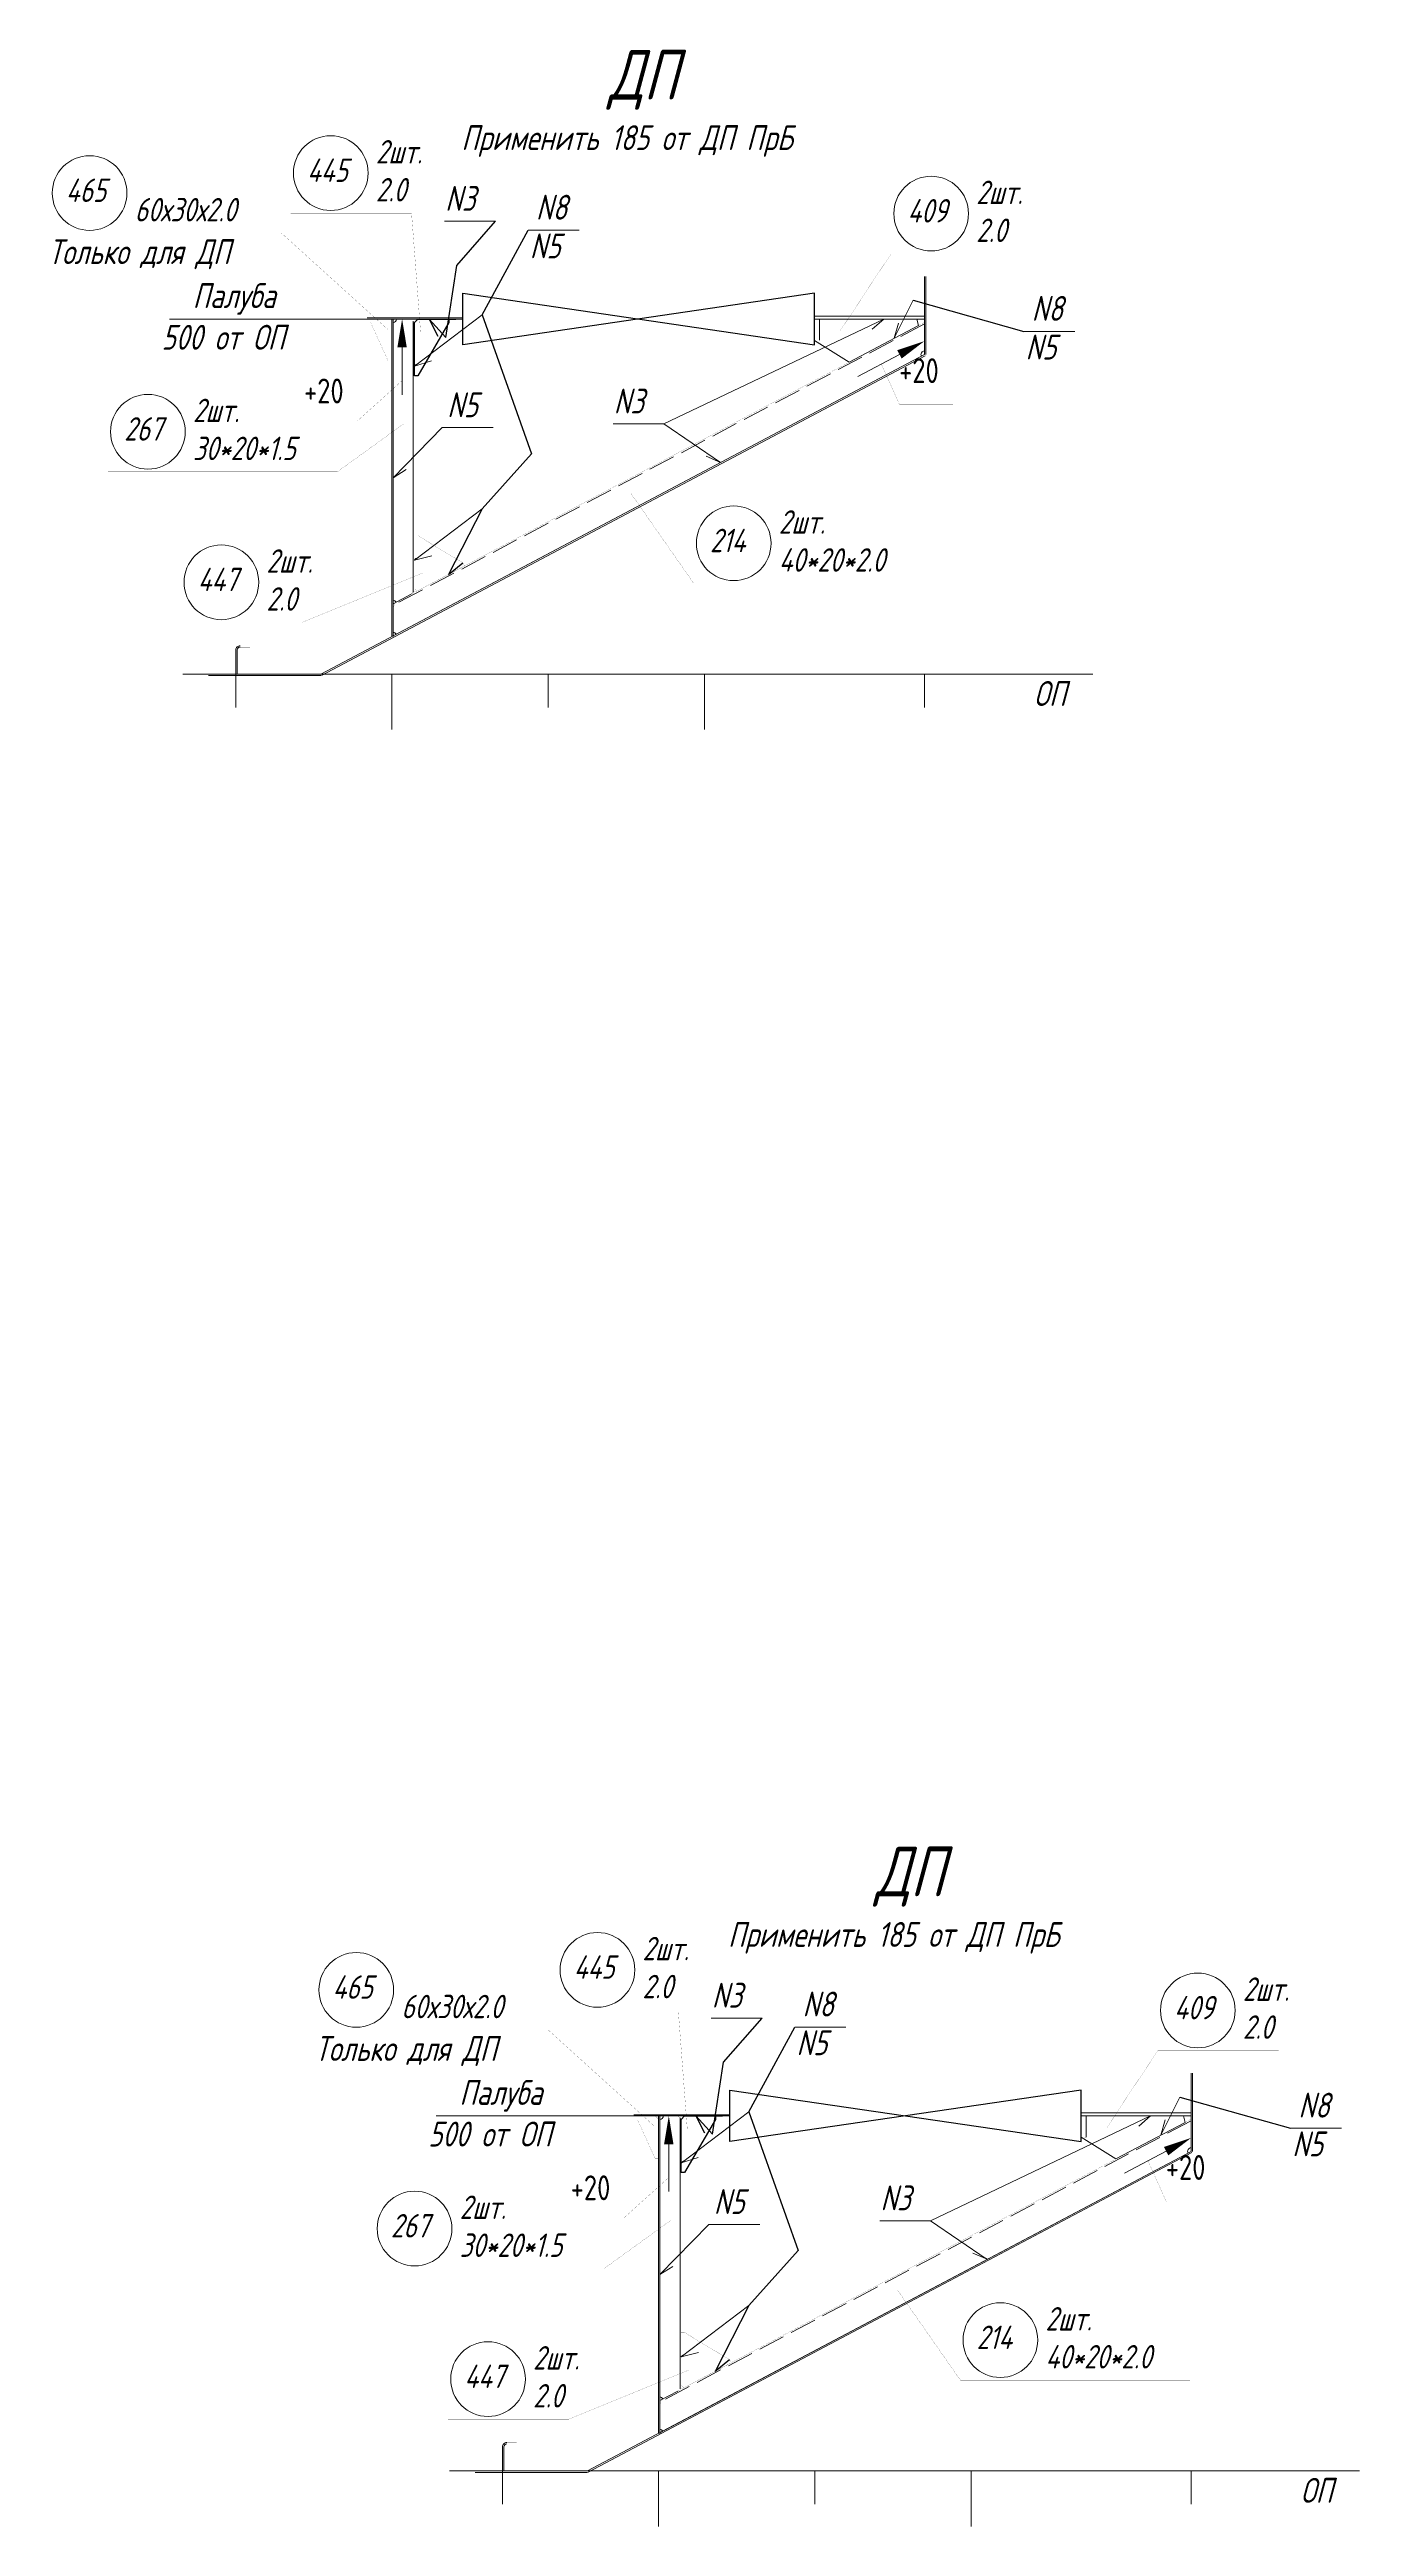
# Model space of a CAD drawing. Header units: millimetres. Extents: x 77380 to 135900, y -10260 to 17301.
# Drawn here: x 82694 to 84539, y -10260 to -6773 of the extents above; entities that cross this region are included whole.
import ezdxf

# ---------------------------------------------------------------- set-up
doc = ezdxf.new("R2010")
doc.units = ezdxf.units.MM
for name, pattern in [('K5LT32768', [0]), ('K5LT32769', [50, 37.5, -12.5]), ('K5LT32770', [0]), ('K5LT32772', [0]), ('K5LT32780', [0]), ('K5LT32781', [0]), ('K5LT32831', [0]), ('K5LT32835', [0]), ('K5LT_THIN', [0])]:
    doc.linetypes.add(name, pattern=pattern)
doc.styles.add('KTEXTSTYLE', font='GOST_AU.SHX', dxfattribs={"width": 0.96, "height": 5})

# ---------------------------------------------------------------- blocks, each defined once
blk = doc.blocks.new('U335')
blk.add_hatch(color=7).paths.add_polyline_path([(97989.8, 15320.1), (97996, 15308.3), (98028.2, 15332.9)])
at = {"color": 7, "linetype": 'K5LT32831', "lineweight": 9}
blk.add_line((97992.9, 15314.2), (97934.1, 15283), dxfattribs=at)
blk = doc.blocks.new('U336')
blk.add_hatch(color=7).paths.add_polyline_path([(97285.8, 15323.9), (97299.1, 15323.9), (97292.5, 15363.9)])
at = {"color": 7, "linetype": 'K5LT32831', "lineweight": 9}
blk.add_line((97292.5, 15323.9), (97292.5, 15257.4), dxfattribs=at)
blk = doc.blocks.new('U391')
at = {"color": 7, "linetype": 'K5LT_THIN', "lineweight": 18}
for p, q in [((97661.3, 15216.3), (97741.1, 15161.9)), ((97741.1, 15161.9), (97737.8, 15164.2))]:
    blk.add_line(p, q, dxfattribs=at)
at = {"color": 7, "linetype": 'K5LT32835', "lineweight": 18}
for p, q in [((97738.3, 15163.2), (97739.1, 15163.3)), ((97738.3, 15163.1), (97739.1, 15163.3)), ((97738.3, 15163.1), (97738.3, 15163.2)), ((97738.3, 15163.1), (97738.3, 15163.1)), ((97738.4, 15163.3), (97738.9, 15163.4)), ((97738.4, 15163.2), (97739, 15163.4)), ((97738.5, 15163), (97738.4, 15163.4)), ((97738.4, 15163.1), (97738.4, 15163.3)), ((97738.4, 15163.1), (97739.2, 15163.2)), ((97738.5, 15163.5), (97738.8, 15163.5)), ((97738.5, 15163.4), (97738.8, 15163.5)), ((97738.6, 15163), (97738.5, 15163.5)), ((97738.6, 15163), (97738.5, 15163.4)), ((97738.5, 15163), (97739.3, 15163.2)), ((97738.6, 15163.6), (97738.6, 15163.6)), ((97738.6, 15163.5), (97738.7, 15163.6)), ((97738.7, 15162.9), (97738.6, 15163.6)), ((97738.8, 15162.9), (97738.6, 15163.6)), ((97738.6, 15163), (97739.3, 15163.1)), ((97738.8, 15162.9), (97738.7, 15163.5)), ((97738.7, 15162.9), (97739.4, 15163.1)), ((97738.9, 15162.8), (97738.8, 15163.5)), ((97738.8, 15162.9), (97739.5, 15163)), ((97739, 15162.8), (97738.9, 15163.4)), ((97739.1, 15162.8), (97738.9, 15163.4)), ((97738.9, 15162.8), (97739.6, 15163)), ((97739.1, 15162.8), (97739, 15163.3)), ((97739, 15162.8), (97739.6, 15162.9)), ((97739.2, 15162.7), (97739.1, 15163.3)), ((97739.1, 15162.8), (97739.7, 15162.9)), ((97739.3, 15162.7), (97739.2, 15163.2)), ((97739.3, 15162.7), (97739.2, 15163.2)), ((97739.4, 15162.6), (97739.3, 15163.1)), ((97739.3, 15162.7), (97739.8, 15162.8)), ((97739.5, 15162.6), (97739.4, 15163.1)), ((97739.4, 15162.7), (97739.9, 15162.8)), ((97739.5, 15162.6), (97739.5, 15163)), ((97739.6, 15162.6), (97739.5, 15163)), ((97739.5, 15162.6), (97739.9, 15162.7)), ((97739.7, 15162.5), (97739.6, 15162.9)), ((97739.6, 15162.6), (97740, 15162.7)), ((97739.8, 15162.5), (97739.7, 15162.9)), ((97739.7, 15162.5), (97740.1, 15162.6)), ((97739.8, 15162.5), (97739.8, 15162.8)), ((97739.9, 15162.4), (97739.8, 15162.8)), ((97739.8, 15162.5), (97740.2, 15162.6)), ((97740, 15162.4), (97739.9, 15162.7)), ((97739.9, 15162.4), (97740.2, 15162.5)), ((97740, 15162.4), (97740, 15162.7)), ((97740, 15162.4), (97740.3, 15162.5)), ((97740.1, 15162.3), (97740.1, 15162.6)), ((97740.2, 15162.3), (97740.1, 15162.6)), ((97740.1, 15162.3), (97740.4, 15162.4)), ((97740.2, 15162.3), (97740.2, 15162.5)), ((97740.2, 15162.3), (97740.5, 15162.4)), ((97740.3, 15162.3), (97740.3, 15162.5)), ((97740.4, 15162.2), (97740.3, 15162.4)), ((97740.3, 15162.3), (97740.5, 15162.3)), ((97740.5, 15162.2), (97740.4, 15162.4)), ((97740.4, 15162.2), (97740.6, 15162.3)), ((97740.5, 15162.2), (97740.5, 15162.3)), ((97740.5, 15162.2), (97740.7, 15162.2)), ((97740.6, 15162.1), (97740.6, 15162.3)), ((97740.6, 15162.1), (97740.8, 15162.2)), ((97740.7, 15162.1), (97740.6, 15162.2)), ((97740.7, 15162.1), (97740.7, 15162.2)), ((97740.7, 15162.1), (97740.8, 15162.1)), ((97740.8, 15162), (97740.9, 15162.1)), ((97740.8, 15162), (97740.8, 15162.1)), ((97740.9, 15162), (97740.9, 15162.1)), ((97740.9, 15162), (97741, 15162)), ((97741, 15162), (97740.9, 15162)), ((97741, 15162), (97741, 15162)), ((97741, 15161.9), (97741.1, 15161.9))]:
    blk.add_line(p, q, dxfattribs=at)
at = {"color": 7, "linetype": 'K5LT32835', "const_width": 0.18}
blk.add_lwpolyline([(97738.6, 15163.6), (97741.1, 15161.9), (97738.3, 15163.1)], close=True, dxfattribs=at)
blk = doc.blocks.new('U405')
at = {"color": 7, "linetype": 'K5LT_THIN', "lineweight": 18}
for p, q in [((96119.5, 15179.2), (96192.8, 15084.7)), ((96192.8, 15084.7), (96190.3, 15087.9))]:
    blk.add_line(p, q, dxfattribs=at)
at = {"color": 7, "linetype": 'K5LT32835', "lineweight": 18}
for p, q in [((96190.5, 15086.8), (96191.3, 15086.7)), ((96190.5, 15086.7), (96190.5, 15086.8)), ((96190.5, 15086.7), (96191.3, 15086.6)), ((96190.5, 15086.7), (96190.5, 15086.7)), ((96190.6, 15086.9), (96191.1, 15086.8)), ((96190.6, 15086.6), (96190.6, 15086.9)), ((96190.6, 15086.6), (96190.7, 15086.9)), ((96190.6, 15086.8), (96191.2, 15086.7)), ((96190.6, 15086.6), (96191.4, 15086.5)), ((96190.7, 15086.5), (96190.7, 15087)), ((96190.7, 15086.5), (96190.8, 15087)), ((96190.7, 15086.9), (96191.1, 15086.9)), ((96190.7, 15086.6), (96191.4, 15086.5)), ((96190.7, 15086.5), (96191.5, 15086.4)), ((96190.8, 15086.4), (96190.9, 15087.1)), ((96190.8, 15087), (96191, 15087)), ((96190.8, 15086.4), (96191.5, 15086.3)), ((96190.9, 15087.1), (96190.9, 15087.1)), ((96190.9, 15086.4), (96191, 15087.1)), ((96190.9, 15087), (96191, 15087)), ((96190.9, 15086.3), (96191, 15087)), ((96190.9, 15086.3), (96191.6, 15086.2)), ((96191, 15086.3), (96191.1, 15086.9)), ((96191, 15086.2), (96191.1, 15086.9)), ((96191, 15086.3), (96191.6, 15086.2)), ((96191.1, 15086.2), (96191.2, 15086.8)), ((96191.1, 15086.2), (96191.7, 15086.1)), ((96191.2, 15086.1), (96191.2, 15086.7)), ((96191.2, 15086.1), (96191.3, 15086.6)), ((96191.2, 15086.1), (96191.8, 15086)), ((96191.3, 15086), (96191.3, 15086.6)), ((96191.3, 15086), (96191.4, 15086.5)), ((96191.3, 15086), (96191.8, 15086)), ((96191.3, 15086), (96191.9, 15085.9)), ((96191.4, 15085.9), (96191.4, 15086.4)), ((96191.4, 15085.9), (96191.5, 15086.4)), ((96191.4, 15085.9), (96191.9, 15085.8)), ((96191.5, 15085.8), (96191.6, 15086.3)), ((96191.5, 15085.8), (96192, 15085.8)), ((96191.6, 15085.8), (96191.6, 15086.2)), ((96191.6, 15085.7), (96191.7, 15086.1)), ((96191.6, 15085.7), (96192, 15085.7)), ((96191.7, 15085.7), (96191.7, 15086.1)), ((96191.7, 15085.6), (96191.8, 15086)), ((96191.7, 15085.7), (96192.1, 15085.6)), ((96191.8, 15085.6), (96191.8, 15085.9)), ((96191.8, 15085.5), (96191.9, 15085.9)), ((96191.8, 15085.6), (96192.1, 15085.5)), ((96191.9, 15085.5), (96191.9, 15085.8)), ((96191.9, 15085.5), (96192.2, 15085.5)), ((96191.9, 15085.4), (96192.2, 15085.4)), ((96192, 15085.4), (96192, 15085.7)), ((96192, 15085.4), (96192.1, 15085.6)), ((96192, 15085.4), (96192.3, 15085.3)), ((96192.1, 15085.3), (96192.1, 15085.6)), ((96192.1, 15085.3), (96192.2, 15085.5)), ((96192.1, 15085.3), (96192.4, 15085.3)), ((96192.2, 15085.2), (96192.2, 15085.4)), ((96192.2, 15085.2), (96192.3, 15085.4)), ((96192.2, 15085.2), (96192.4, 15085.2)), ((96192.3, 15085.1), (96192.3, 15085.3)), ((96192.3, 15085.1), (96192.5, 15085.1)), ((96192.4, 15085.1), (96192.4, 15085.2)), ((96192.4, 15085), (96192.4, 15085.2)), ((96192.4, 15085.1), (96192.5, 15085)), ((96192.5, 15085), (96192.5, 15085.1)), ((96192.5, 15085), (96192.6, 15085)), ((96192.5, 15084.9), (96192.5, 15085)), ((96192.6, 15084.9), (96192.6, 15084.9)), ((96192.6, 15084.9), (96192.6, 15084.9)), ((96192.6, 15084.8), (96192.7, 15084.8)), ((96192.7, 15084.8), (96192.7, 15084.9)), ((96192.7, 15084.8), (96192.7, 15084.8)), ((96192.7, 15084.8), (96192.7, 15084.8))]:
    blk.add_line(p, q, dxfattribs=at)
at = {"color": 7, "linetype": 'K5LT32835', "const_width": 0.18}
blk.add_lwpolyline([(96190.9, 15087.1), (96192.8, 15084.7), (96190.5, 15086.7)], close=True, dxfattribs=at)

msp = doc.modelspace()

# ---------------------------------------------------------------- linework, layer by layer
at = {"color": 7, "linetype": 'K5LT32780', "lineweight": 18}
for p, q in [((83250.538, -7014.861), (83322.219, -7014.861)), ((83440.162, -7027.613), (83368.48, -7027.613)), ((82863.257, -7152.527), (83141.629, -7152.527)), ((84138.384, -7169.997), (84066.702, -7169.997)), ((83247.344, -7305.415), (83319.025, -7305.415)), ((83487.981, -7300.181), (83559.663, -7300.181)), ((83626.112, -9544.564), (83697.793, -9544.564)), ((83815.736, -9557.317), (83744.055, -9557.317)), ((83238.831, -9682.231), (83517.203, -9682.231)), ((84513.958, -9699.7), (84442.276, -9699.7)), ((83863.556, -9829.884), (83935.237, -9829.884)), ((83622.918, -9835.118), (83694.6, -9835.118))]:
    msp.add_line(p, q, dxfattribs=at)
at = {"color": 7}
for p, q in [((83267.838, -7076.982), (83322.219, -7014.861)), ((83303.777, -7146.779), (83368.48, -7027.613)), ((83252.353, -7178.378), (83267.838, -7076.982)), ((83303.777, -7146.779), (83373.242, -7342.335)), ((83910.835, -7126.053), (84066.702, -7169.997)), ((83228.797, -7152.527), (83252.353, -7178.378)), ((83228.797, -7152.527), (83241.152, -7176.66)), ((83373.242, -7342.335), (83303.501, -7419.771)), ((83303.501, -7419.771), (83256.047, -7512.274)), ((83256.244, -7512.094), (83276.503, -7495.795)), ((83643.412, -9606.685), (83697.793, -9544.564)), ((83679.351, -9676.482), (83744.055, -9557.317)), ((83627.927, -9708.081), (83643.412, -9606.685)), ((84286.409, -9655.756), (84442.276, -9699.7)), ((83604.371, -9682.231), (83627.927, -9708.081)), ((83604.371, -9682.231), (83616.726, -9706.363)), ((83679.351, -9676.482), (83748.817, -9872.039)), ((83748.817, -9872.039), (83679.075, -9949.474)), ((83679.075, -9949.474), (83631.621, -10041.977)), ((83631.818, -10041.797), (83652.077, -10025.499))]:
    msp.add_line(p, q, dxfattribs=at)
at = {"color": 3, "linetype": 'K5LT32768', "lineweight": 18, "true_color": 0x00ff00}
for p, q in [((83926.628, -7202.527), (83926.628, -7092.527)), ((83928.627, -7202.527), (83928.627, -7092.527)), ((83926.628, -7148.528), (83771.626, -7148.528)), ((83276.628, -7151.027), (83141.629, -7151.027)), ((83276.628, -7152.527), (83141.629, -7152.527)), ((83176.628, -7599.585), (83176.628, -7152.527)), ((83178.126, -7599.585), (83178.126, -7152.527)), ((83178.126, -7152.527), (83178.126, -7553.533)), ((83203.627, -7152.527), (83178.126, -7152.527)), ((83206.681, -7536.977), (83206.681, -7155.582)), ((83926.628, -7152.527), (83771.626, -7152.527)), ((83926.628, -7202.527), (83076.628, -7652.527)), ((83927.565, -7204.294), (83077.565, -7654.294)), ((83178.126, -7598.792), (83926.628, -7202.527)), ((83178.126, -7553.533), (83203.627, -7540.032)), ((83178.126, -7560.322), (83178.126, -7598.792)), ((82956.627, -7652.527), (82956.627, -7618.454)), ((82958.628, -7652.527), (82958.628, -7618.454)), ((83076.628, -7652.527), (82918.069, -7652.527)), ((83076.628, -7654.528), (82918.069, -7654.528)), ((84302.202, -9732.231), (84302.202, -9622.23)), ((84304.201, -9732.231), (84304.201, -9622.23)), ((83652.202, -9680.731), (83517.203, -9680.731)), ((83652.202, -9682.231), (83517.203, -9682.231)), ((83552.202, -10129.289), (83552.202, -9682.231)), ((83553.7, -10129.289), (83553.7, -9682.231)), ((83553.7, -9682.231), (83553.7, -10083.236)), ((83579.201, -9682.231), (83553.7, -9682.231)), ((83582.256, -10066.681), (83582.256, -9685.286)), ((84302.202, -9678.231), (84147.2, -9678.231)), ((84302.202, -9682.231), (84147.2, -9682.231)), ((84302.202, -9732.231), (83452.202, -10182.231)), ((84303.139, -9733.998), (83453.139, -10183.998)), ((83553.7, -10128.495), (84302.202, -9732.231)), ((83553.7, -10083.236), (83579.201, -10069.735)), ((83553.7, -10090.025), (83553.7, -10128.495)), ((83452.202, -10182.231), (83293.643, -10182.231)), ((83332.201, -10182.23), (83332.201, -10148.157)), ((83334.203, -10182.23), (83334.203, -10148.157)), ((83452.202, -10184.231), (83293.643, -10184.231))]:
    msp.add_line(p, q, dxfattribs=at)
at = {"color": 7, "linetype": 'K5LT_THIN'}
for p, q in [((83771.626, -7116.379), (83276.626, -7188.681)), ((83276.626, -7188.681), (83276.626, -7116.379)), ((83276.626, -7116.379), (83771.626, -7188.681)), ((83771.626, -7188.681), (83771.626, -7116.379)), ((84147.2, -9646.083), (83652.2, -9718.384)), ((83652.2, -9718.384), (83652.2, -9646.083)), ((83652.2, -9646.083), (84147.2, -9718.384)), ((84147.2, -9718.384), (84147.2, -9646.083))]:
    msp.add_line(p, q, dxfattribs=at)
at = {"color": 7, "linetype": 'K5LT_THIN', "lineweight": 18}
for p, q in [((83910.835, -7126.053), (83883.947, -7179.592)), ((83559.663, -7300.181), (83869.332, -7152.527)), ((83771.626, -7182.559), (83820.686, -7213.262)), ((83869.332, -7152.527), (83852.793, -7167.035)), ((83883.959, -7179.548), (83889.925, -7158.372)), ((83208.404, -7218.912), (83232.425, -7211.348)), ((83247.344, -7305.415), (83178.126, -7376.056)), ((83639.442, -7354.526), (83619.24, -7345.816)), ((83178.126, -7376.056), (83196.804, -7364.432)), ((83208.128, -7491.903), (83232.741, -7485.766)), ((84286.409, -9655.756), (84259.521, -9709.296)), ((83935.237, -9829.884), (84244.906, -9682.231)), ((84244.906, -9682.231), (84228.368, -9696.739)), ((84259.533, -9709.252), (84265.499, -9688.076)), ((84147.2, -9712.263), (84196.26, -9742.965)), ((83583.978, -9748.615), (83608, -9741.052)), ((83622.918, -9835.118), (83553.7, -9905.76)), ((83553.7, -9905.76), (83572.378, -9894.135)), ((84015.016, -9884.23), (83994.814, -9875.519)), ((83583.702, -10021.607), (83608.315, -10015.469))]:
    msp.add_line(p, q, dxfattribs=at)
at = {"color": 3, "linetype": 'K5LT32769', "lineweight": 18, "true_color": 0x00ff00}
for p, q in [((83926.628, -7159.448), (83179.823, -7554.816)), ((84302.202, -9689.151), (83555.397, -10084.519))]:
    msp.add_line(p, q, dxfattribs=at)
at = {"color": 2, "linetype": 'K5LT32770', "true_color": 0xffff00}
for p, q in [((83208.128, -7157.528), (83213.127, -7152.527)), ((83208.128, -7232.528), (83208.128, -7157.528)), ((83213.127, -7152.527), (83266.627, -7152.527)), ((83213.127, -7232.528), (83208.128, -7232.528)), ((83583.702, -9687.231), (83588.701, -9682.231)), ((83583.702, -9762.231), (83583.702, -9687.231)), ((83588.701, -9682.231), (83642.201, -9682.231)), ((83588.701, -9762.231), (83583.702, -9762.231))]:
    msp.add_line(p, q, dxfattribs=at)
at = {"color": 2, "linetype": 'K5LT_THIN', "true_color": 0xffff00}
for p, q in [((83256.627, -7157.528), (83213.127, -7232.528)), ((83256.627, -7152.528), (83256.627, -7157.528)), ((83213.127, -7232.528), (83208.128, -7232.528)), ((83213.127, -7232.528), (83208.128, -7232.528)), ((83632.201, -9687.231), (83588.701, -9762.231)), ((83632.201, -9682.231), (83632.201, -9687.231)), ((83588.701, -9762.231), (83583.702, -9762.231)), ((83588.701, -9762.231), (83583.702, -9762.231))]:
    msp.add_line(p, q, dxfattribs=at)
at = {"color": 2, "linetype": 'K5LT32770', "lineweight": 18, "true_color": 0xffff00}
for p, q in [((83778.627, -7182.528), (83778.627, -7152.527)), ((83778.627, -7152.527), (83915.626, -7152.527)), ((83917.946, -7161.872), (83820.686, -7213.262)), ((83915.626, -7152.527), (83917.946, -7161.872)), ((83820.686, -7213.262), (83820.64, -7213.173)), ((84154.201, -9712.231), (84154.201, -9682.231)), ((84154.201, -9682.231), (84291.2, -9682.231)), ((84293.52, -9691.575), (84196.26, -9742.965)), ((84291.2, -9682.231), (84293.52, -9691.575)), ((84196.26, -9742.965), (84196.214, -9742.877))]:
    msp.add_line(p, q, dxfattribs=at)
at = {"color": 1, "linetype": 'K5LT32781', "lineweight": 0, "true_color": 0xff0000}
for p, q in [((82881.897, -7652.527), (84163.63, -7652.527)), ((82956.626, -7652.527), (82956.626, -7699.402)), ((83176.626, -7652.527), (83176.626, -7730.652)), ((83396.626, -7652.528), (83396.626, -7699.403)), ((83616.626, -7652.528), (83616.626, -7730.653)), ((83926.626, -7652.528), (83926.626, -7699.403)), ((83257.472, -10182.231), (84539.204, -10182.231)), ((83332.2, -10182.231), (83332.2, -10229.106)), ((83552.2, -10182.231), (83552.2, -10260.356)), ((83772.2, -10182.231), (83772.2, -10229.106)), ((83992.2, -10182.231), (83992.2, -10260.356)), ((84302.2, -10182.231), (84302.2, -10229.106))]:
    msp.add_line(p, q, dxfattribs=at)
at = {"color": 1, "linetype": 'K5LT32772', "true_color": 0xff0000, "const_width": 0.18}
for points in [[(83217.13, -7173.982), (83204.192, -7003.438), (83034.086, -7003.438)], [(83170.334, -7166.921), (83020.953, -7031.562), (82694.392, -7031.562)], [(84049.725, -7060.515), (83879.619, -7060.515), (83807.575, -7169.572)], [(83776.628, -7152.527), (83776.628, -7182.528), (83778.627, -7182.528), (83778.627, -7152.527)], [(82776.503, -7367.61), (83099.73, -7367.61), (83192.935, -7300.181)], [(83924.784, -7524.658), (83601.557, -7524.658), (83513.174, -7398.16)], [(83219.941, -7510.097), (83050.083, -7579.591), (82879.977, -7579.591)], [(82962.626, -7612.454), (82976.555, -7612.454), (82976.555, -7614.454), (82962.626, -7614.454)], [(83592.704, -9703.686), (83579.766, -9533.142), (83409.66, -9533.142)], [(83545.909, -9696.624), (83396.527, -9561.266), (83069.966, -9561.266)], [(84425.299, -9590.218), (84255.193, -9590.218), (84183.149, -9699.275)], [(84152.202, -9682.231), (84152.202, -9712.231), (84154.201, -9712.231), (84154.201, -9682.231)], [(83152.078, -9897.313), (83475.305, -9897.313), (83568.509, -9829.884)], [(84300.358, -10054.361), (83977.131, -10054.361), (83888.749, -9927.863)], [(83595.515, -10039.8), (83425.657, -10109.294), (83255.551, -10109.294)], [(83338.2, -10142.157), (83352.129, -10142.157), (83352.129, -10144.157), (83338.2, -10144.157)]]:
    msp.add_lwpolyline(points, dxfattribs=at)
at = {"color": 2, "linetype": 'K5LT32770', "true_color": 0xffff00, "const_width": 0.18}
for points in [[(83171.631, -7152.527), (83146.631, -7152.527), (83146.631, -7157.526), (83171.631, -7212.526), (83176.63, -7212.526), (83176.63, -7157.526), (83171.631, -7152.527)], [(83208.128, -7532.627), (83208.128, -7457.627), (83213.127, -7457.627), (83276.503, -7495.795), (83278.84, -7500.214), (83212.547, -7535.289), (83208.128, -7532.627)], [(83547.205, -9682.231), (83522.205, -9682.231), (83522.205, -9687.23), (83547.205, -9742.23), (83552.204, -9742.23), (83552.204, -9687.23), (83547.205, -9682.231)], [(83583.702, -10062.33), (83583.702, -9987.33), (83588.701, -9987.33), (83652.077, -10025.499), (83654.414, -10029.918), (83588.121, -10064.993), (83583.702, -10062.33)]]:
    msp.add_lwpolyline(points, dxfattribs=at)
at = {"color": 3, "linetype": 'K5LT32768', "true_color": 0x00ff00, "const_width": 0.18}
for points in [[(83926.628, -7197.527), (83926.628, -7157.185), (83180.653, -7552.113), (83178.126, -7560.321)], [(83203.627, -7540.032), (83208.183, -7535.477), (83208.183, -7157.082), (83203.627, -7152.527)], [(84302.202, -9727.231), (84302.202, -9686.888), (83556.227, -10081.816), (83553.7, -10090.025)], [(83579.201, -10069.735), (83583.757, -10065.181), (83583.757, -9686.786), (83579.201, -9682.231)]]:
    msp.add_lwpolyline(points, dxfattribs=at)
at = {"color": 7, "linetype": 'K5LT32780', "const_width": 0.18}
for points in [[(83966.583, -7273.373), (83891.566, -7273.373), (83865.757, -7215.808)], [(83066.843, -7296.243), (83127.744, -7296.243), (83190.876, -7239.276)], [(84342.157, -9803.076), (84267.14, -9803.076), (84241.331, -9745.511)], [(83442.417, -9825.946), (83503.318, -9825.946), (83566.451, -9768.98)]]:
    msp.add_lwpolyline(points, dxfattribs=at)
at = {"color": 1, "linetype": 'K5LT32772', "lineweight": 18, "true_color": 0xff0000}
for centre in [(83090.446, -6947.078), (82750.752, -6975.202), (83935.979, -7004.155), (82832.863, -7311.25), (83657.917, -7468.298), (82936.337, -7523.231), (83466.02, -9476.781), (83126.326, -9504.906), (84311.553, -9533.858), (83208.438, -9840.953), (84033.492, -9998.002), (83311.911, -10052.934)]:
    msp.add_circle(centre, 52.603, dxfattribs=at)
at = {"color": 3, "linetype": 'K5LT32768', "lineweight": 18, "true_color": 0x00ff00}
for centre, radius, start, end in [((83178.126, -7152.526), 5.002, 269.999908, 359.982605), ((83926.628, -7202.527), 5, 90.000305, 207.897171), ((83178.126, -7553.531), 4.999, 27.903595, 90.011909), ((83178.126, -7598.792), 5.001, 27.893583, 89.992882), ((82962.626, -7618.454), 6, 89.998352, 180.001648), ((82962.626, -7618.452), 3.998, 90.005737, 180.027054), ((83553.7, -9682.229), 5.002, 269.999908, 359.982605), ((84302.202, -9732.231), 5, 90.000305, 207.897171), ((83553.7, -10083.235), 4.999, 27.903595, 90.011909), ((83338.2, -10148.157), 6, 89.998352, 180.001648), ((83338.2, -10148.156), 3.998, 90.005737, 180.027054), ((83553.7, -10128.495), 5.001, 27.893583, 89.992882)]:
    msp.add_arc(centre, radius, start, end, dxfattribs=at)

# ---------------------------------------------------------------- block references
for p, rotation in [((69259.74, 89145.146), 269.3239286073911), ((69259.464, 88872.154), 269.3239286073911), ((69635.314, 86615.442), 269.3239286073904), ((69635.039, 86342.451), 269.3239286073904)]:
    msp.add_blockref('U405', p, dxfattribs=dict(rotation=rotation))
for name, p in [('U336', (-14101.603, -22516.473)), ('U335', (-14101.603, -22516.473)), ('U391', (-14101.603, -22516.473)), ('U336', (-13726.028, -25046.177)), ('U335', (-13726.028, -25046.177)), ('U391', (-13726.028, -25046.177))]:
    msp.add_blockref(name, p)

# ---------------------------------------------------------------- texts
at = {"color": 7, "char_height": 2.5, "attachment_point": 1, "style": 'KTEXTSTYLE'}
for s, insert in [('\\H3.5;\\W0.965;\\Q15;\\Q15;\\H70.00;ДП', (83481.634, -6773.611)), ('\\H3.5;\\W0.965;\\Q15;\\Q15;\\H33.00;2шт.', (83153.851, -6900.557)), ('\\H3.5;\\W0.965;\\Q15;\\Q15;\\H35.00;Применить 185 от ДП ПрБ', (83274.299, -6879.718)), ('\\H3.5;\\W0.965;\\Q15;\\Q15;\\H33.00;{\\c255;445}', (83057.047, -6926.602)), ('\\H3.5;\\W0.965;\\Q15;\\Q15;\\H33.00;{\\c255;465}', (82717.353, -6954.727)), ('\\H3.5;\\W0.965;\\Q15;\\Q15;\\H33.00;{\\c255;2.0}', (83153.851, -6954)), ('\\H3.5;\\W0.965;\\Q15;\\Q15;\\H35.00;N3', (83251.509, -6965.293)), ('\\H3.5;\\W0.965;\\Q15;\\Q15;\\H33.00;2шт.', (83999.384, -6957.633)), ('\\H3.5;\\W0.965;\\Q15;\\Q15;\\H33.00;{\\c255;60х30х2.0}', (82814.157, -6982.124)), ('{\\H14x;\\Q15;\\W0.965;N8}', (83379.361, -6977.685)), ('\\H3.5;\\W0.965;\\Q15;\\Q15;\\H33.00;{\\c255;409}', (83902.58, -6983.679)), ('\\H3.5;\\W0.965;\\Q15;\\Q15;\\H35.00;Только для ДП', (82692.461, -7040.277)), ('{\\H14x;\\Q15;\\W0.965;N5}', (83370.752, -7032.171)), ('\\H3.5;\\W0.965;\\Q15;\\Q15;\\H33.00;{\\c255;2.0}', (83999.384, -7011.077)), ('\\H3.5;\\W0.965;\\Q15;\\Q15;\\H35.00;Палуба', (82895.939, -7102.122)), ('{\\H14x;\\Q15;\\W0.965;N8}', (84077.583, -7120.068)), ('\\H3.5;\\W0.965;\\Q15;\\Q15;\\H35.00;500 от ОП', (82852.157, -7160.733)), ('{\\H14x;\\Q15;\\W0.965;N5}', (84068.974, -7174.554)), ('\\H3.5;\\W0.965;\\Q15;\\Q0;\\H35.00;+20', (83890.897, -7207.73)), ('\\H3.5;\\W0.965;\\Q15;\\Q0;\\H35.00;+20', (83052.797, -7236.367)), ('\\H3.5;\\W0.965;\\Q15;\\Q15;\\H35.00;N3', (83488.953, -7250.613)), ('\\H3.5;\\W0.965;\\Q15;\\Q15;\\H33.00;2шт.', (82896.269, -7264.729)), ('\\H3.5;\\W0.965;\\Q15;\\Q15;\\H35.00;N5', (83254.316, -7255.847)), ('\\H3.5;\\W0.965;\\Q15;\\Q15;\\H33.00;{\\c255;267}', (82799.465, -7290.774)), ('\\H3.5;\\W0.965;\\Q15;\\Q15;\\H33.00;{\\c255;30*20*1.5}', (82896.269, -7318.171)), ('\\H3.5;\\W0.965;\\Q15;\\Q15;\\H33.00;2шт.', (83721.322, -7421.777)), ('\\H3.5;\\W0.965;\\Q15;\\Q15;\\H33.00;{\\c255;214}', (83624.519, -7447.823)), ('\\H3.5;\\W0.965;\\Q15;\\Q15;\\H33.00;2шт.', (82999.742, -7476.709)), ('\\H3.5;\\W0.965;\\Q15;\\Q15;\\H33.00;{\\c255;40*20*2.0}', (83721.322, -7475.219)), ('\\H3.5;\\W0.965;\\Q15;\\Q15;\\H33.00;{\\c255;447}', (82902.939, -7502.755)), ('\\H3.5;\\W0.965;\\Q15;\\Q15;\\H33.00;{\\c255;2.0}', (82999.742, -7530.152)), ('\\H3.5;\\W0.965;\\Q15;\\Q15;\\H35.00;ОП', (84080.628, -7662.342)), ('\\H3.5;\\W0.965;\\Q15;\\Q15;\\H70.00;ДП', (83857.208, -9303.314)), ('\\H3.5;\\W0.965;\\Q15;\\Q15;\\H35.00;Применить 185 от ДП ПрБ', (83649.873, -9409.421)), ('\\H3.5;\\W0.965;\\Q15;\\Q15;\\H33.00;2шт.', (83529.425, -9430.26)), ('\\H3.5;\\W0.965;\\Q15;\\Q15;\\H33.00;{\\c255;465}', (83092.928, -9484.43)), ('\\H3.5;\\W0.965;\\Q15;\\Q15;\\H33.00;{\\c255;445}', (83432.621, -9456.306)), ('\\H3.5;\\W0.965;\\Q15;\\Q15;\\H33.00;{\\c255;2.0}', (83529.425, -9483.703)), ('\\H3.5;\\W0.965;\\Q15;\\Q15;\\H33.00;{\\c255;60х30х2.0}', (83189.731, -9511.827)), ('\\H3.5;\\W0.965;\\Q15;\\Q15;\\H35.00;N3', (83627.084, -9494.996)), ('{\\H14x;\\Q15;\\W0.965;N8}', (83754.935, -9507.388)), ('\\H3.5;\\W0.965;\\Q15;\\Q15;\\H33.00;{\\c255;409}', (84278.154, -9513.382)), ('\\H3.5;\\W0.965;\\Q15;\\Q15;\\H33.00;2шт.', (84374.958, -9487.337)), ('\\H3.5;\\W0.965;\\Q15;\\Q15;\\H33.00;{\\c255;2.0}', (84374.958, -9540.78)), ('\\H3.5;\\W0.965;\\Q15;\\Q15;\\H35.00;Только для ДП', (83068.035, -9569.981)), ('{\\H14x;\\Q15;\\W0.965;N5}', (83746.326, -9561.874)), ('\\H3.5;\\W0.965;\\Q15;\\Q15;\\H35.00;Палуба', (83271.513, -9631.826)), ('{\\H14x;\\Q15;\\W0.965;N8}', (84453.157, -9649.772)), ('\\H3.5;\\W0.965;\\Q15;\\Q15;\\H35.00;500 от ОП', (83227.732, -9690.437)), ('{\\H14x;\\Q15;\\W0.965;N5}', (84444.548, -9704.258)), ('\\H3.5;\\W0.965;\\Q15;\\Q0;\\H35.00;+20', (84266.472, -9737.434)), ('\\H3.5;\\W0.965;\\Q15;\\Q15;\\H33.00;2шт.', (83271.843, -9794.432)), ('\\H3.5;\\W0.965;\\Q15;\\Q0;\\H35.00;+20', (83428.372, -9766.071)), ('\\H3.5;\\W0.965;\\Q15;\\Q15;\\H35.00;N5', (83629.89, -9785.55)), ('\\H3.5;\\W0.965;\\Q15;\\Q15;\\H35.00;N3', (83864.527, -9780.316)), ('\\H3.5;\\W0.965;\\Q15;\\Q15;\\H33.00;{\\c255;267}', (83175.039, -9820.478)), ('\\H3.5;\\W0.965;\\Q15;\\Q15;\\H33.00;{\\c255;30*20*1.5}', (83271.843, -9847.875)), ('\\H3.5;\\W0.965;\\Q15;\\Q15;\\H33.00;2шт.', (84096.897, -9951.48)), ('\\H3.5;\\W0.965;\\Q15;\\Q15;\\H33.00;2шт.', (83375.317, -10006.413)), ('\\H3.5;\\W0.965;\\Q15;\\Q15;\\H33.00;{\\c255;214}', (84000.093, -9977.526)), ('\\H3.5;\\W0.965;\\Q15;\\Q15;\\H33.00;{\\c255;40*20*2.0}', (84096.897, -10004.923)), ('\\H3.5;\\W0.965;\\Q15;\\Q15;\\H33.00;{\\c255;447}', (83278.513, -10032.458)), ('\\H3.5;\\W0.965;\\Q15;\\Q15;\\H33.00;{\\c255;2.0}', (83375.316, -10059.856)), ('\\H3.5;\\W0.965;\\Q15;\\Q15;\\H35.00;ОП', (84456.202, -10192.046))]:
    msp.add_mtext(s, dxfattribs=dict(at, insert=insert))

doc.saveas('drawing.dxf')
